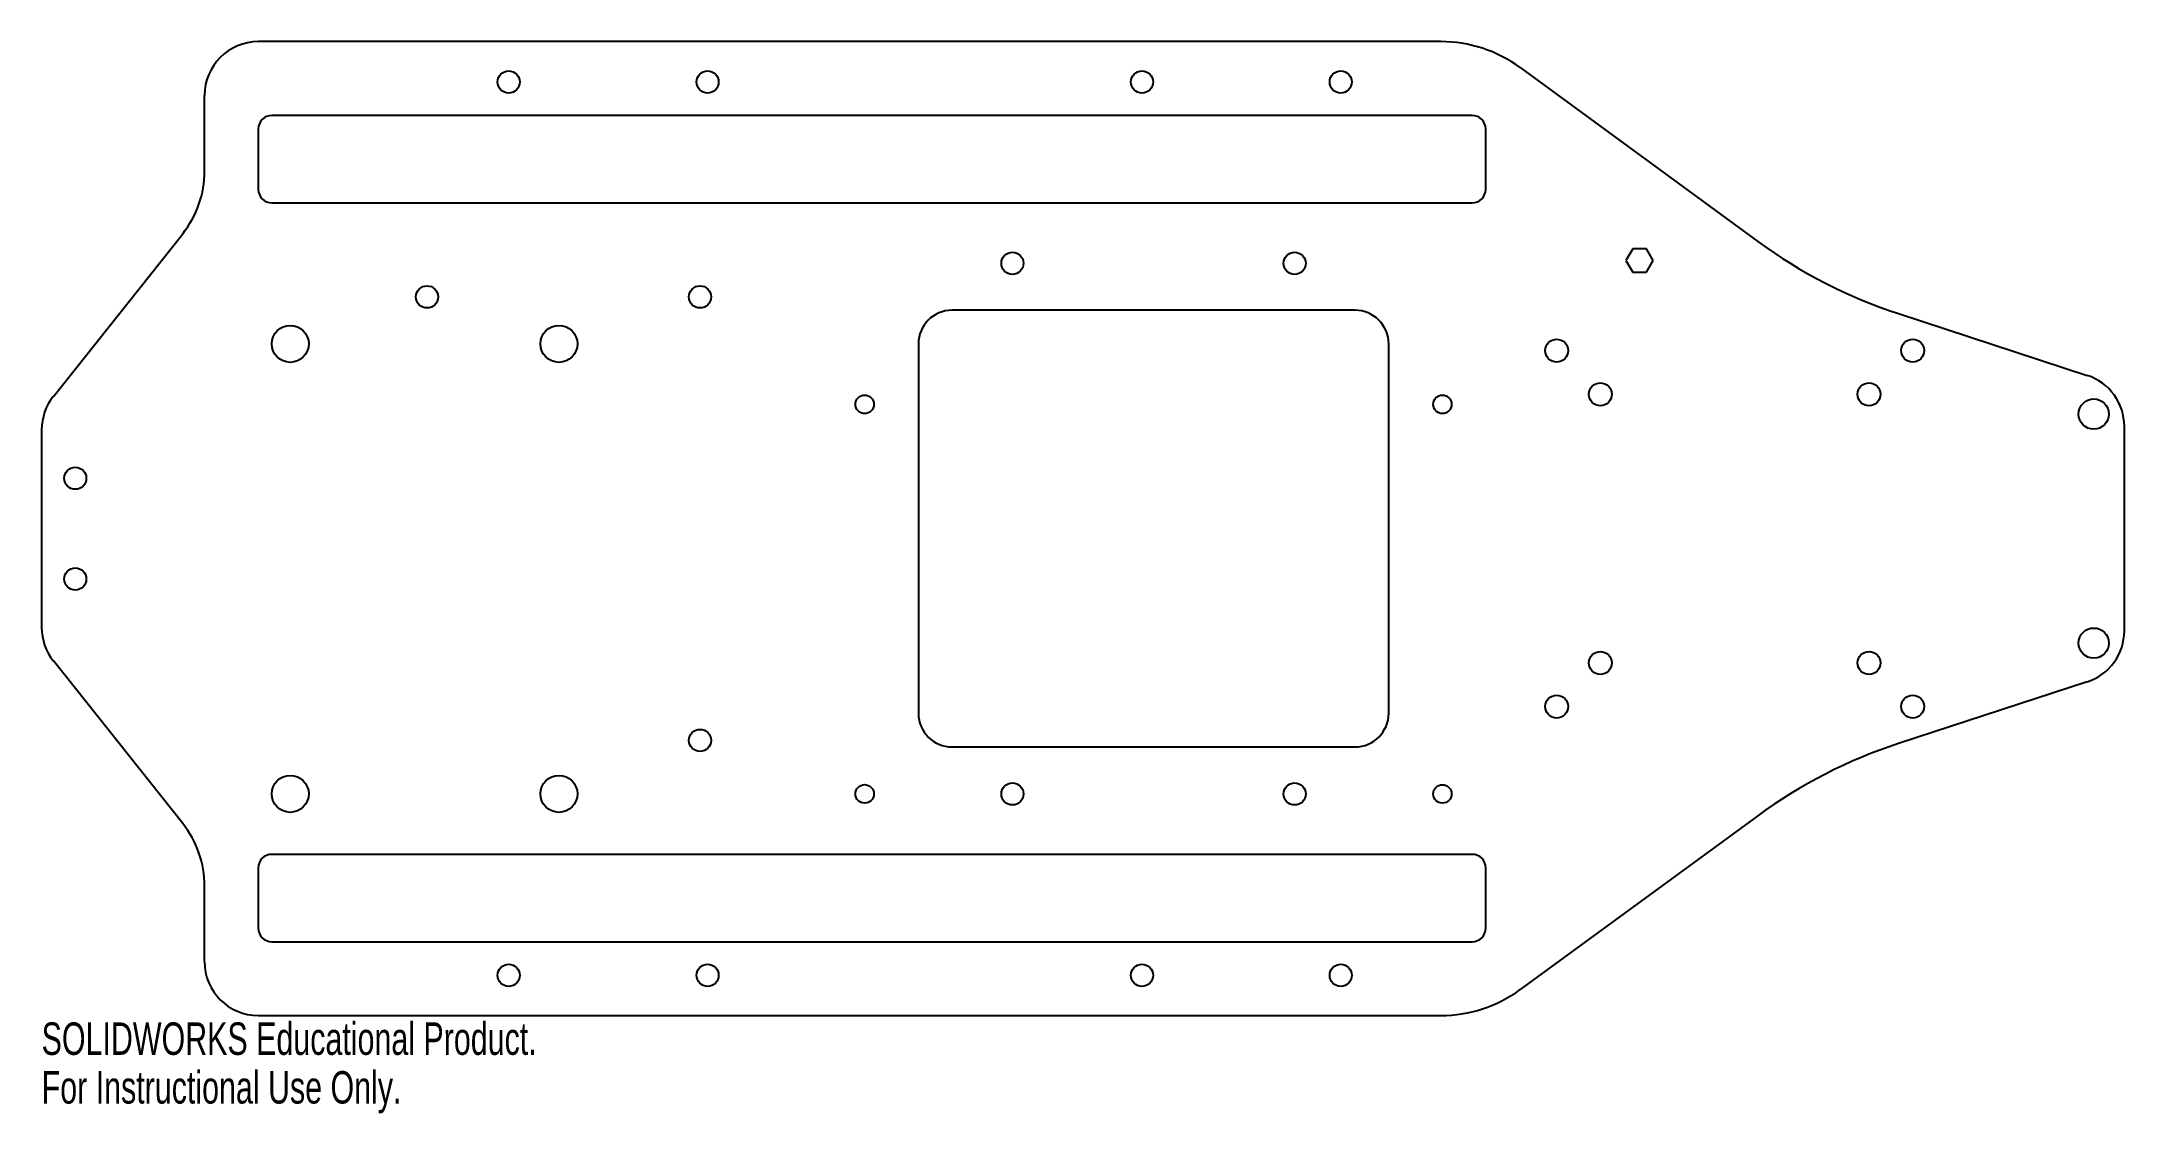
# Model space of a CAD drawing. Header units: millimetres. Extents: x -155 to 155, y -87 to 73.
import ezdxf

# ---------------------------------------------------------------- set-up
doc = ezdxf.new("R2010")
doc.units = ezdxf.units.MM
doc.styles.add('SLDTEXTSTYLE0', font='TXT', dxfattribs={"width": 0.7})

msp = doc.modelspace()

# ---------------------------------------------------------------- linework, layer by layer
at = {"color": 7, "linetype": 'Continuous', "lineweight": 25}
for p, q in [((53.25, 72.5), (-122.75, 72.5)), ((65.06, 68.64), (100.45, 42.75)), ((-130.75, 53.24), (-130.75, 64.5)), ((-122.75, 59.5), (-122.75, 50.5)), ((57.94, 61.5), (-120.75, 61.5)), ((59.94, 50.5), (59.94, 59.5)), ((-120.75, 48.5), (57.94, 48.5)), ((-153.26, 19.69), (-134.01, 43.9)), ((81.83, 41.66), (80.82, 39.91)), ((83.85, 41.66), (81.83, 41.66)), ((84.86, 39.91), (83.85, 41.66)), ((80.82, 39.91), (81.83, 38.16)), ((81.83, 38.16), (83.85, 38.16)), ((83.85, 38.16), (84.86, 39.91)), ((40.5, 32.5), (-19.5, 32.5)), ((121.4, 32), (149.49, 22.8)), ((-24.5, 27.5), (-24.5, -27.5)), ((45.5, -27.5), (45.5, 27.5)), ((-155, 14.71), (-155, -14.71)), ((155, -15.2), (155, 15.2)), ((-134.01, -43.9), (-153.26, -19.69)), ((149.49, -22.8), (121.4, -32)), ((-19.5, -32.5), (40.5, -32.5)), ((100.45, -42.75), (65.06, -68.64)), ((57.94, -48.5), (-120.75, -48.5)), ((-122.75, -50.5), (-122.75, -59.5)), ((59.94, -59.5), (59.94, -50.5)), ((-130.75, -64.5), (-130.75, -53.24)), ((-120.75, -61.5), (57.94, -61.5)), ((-122.75, -72.5), (53.25, -72.5))]:
    msp.add_line(p, q, dxfattribs=at)
for centre, radius in [((-85.48, 66.5), 1.65), ((-55.88, 66.5), 1.65), ((8.77, 66.5), 1.65), ((38.37, 66.5), 1.65), ((-10.5, 39.5), 1.65), ((31.5, 39.5), 1.65), ((-97.64, 34.5), 1.65), ((-57, 34.5), 1.65), ((-118, 27.5), 2.75), ((-78, 27.5), 2.75), ((70.5, 26.5), 1.7), ((123.5, 26.5), 1.7), ((-32.5, 18.5), 1.38), ((53.5, 18.5), 1.37), ((77, 20), 1.7), ((117, 20), 1.7), ((150.45, 17.05), 2.25), ((-150, 7.5), 1.65), ((-150, -7.5), 1.65), ((150.45, -17.05), 2.25), ((77, -20), 1.7), ((117, -20), 1.7), ((70.5, -26.5), 1.7), ((123.5, -26.5), 1.7), ((-57, -31.54), 1.65), ((-118, -39.5), 2.75), ((-78, -39.5), 2.75), ((-32.5, -39.5), 1.38), ((-10.5, -39.5), 1.65), ((31.5, -39.5), 1.65), ((53.5, -39.5), 1.37), ((-85.48, -66.5), 1.65), ((-55.88, -66.5), 1.65), ((8.77, -66.5), 1.65), ((38.37, -66.5), 1.65)]:
    msp.add_circle(centre, radius, dxfattribs=at)
for centre, radius, start, end in [((-122.75, 64.5), 8, 90, 180), ((53.25, 52.5), 20, 53.8091, 90), ((-120.75, 59.5), 2, 90, 180), ((57.94, 59.5), 2, 0, 90), ((-145.75, 53.24), 15, 321.5124, 0), ((-120.75, 50.5), 2, 180, 270), ((57.94, 50.5), 2, 270, 0), ((144.73, 103.28), 75, 233.8091, 251.8725), ((-19.5, 27.5), 5, 90, 180), ((40.5, 27.5), 5, 0, 90), ((147, 15.2), 8, 0, 71.8725), ((-147, 14.71), 8, 141.5124, 180), ((-147, -14.71), 8, 180, 218.4876), ((147, -15.2), 8, 288.1275, 0), ((-19.5, -27.5), 5, 180, 270), ((40.5, -27.5), 5, 270, 0), ((144.73, -103.28), 75, 108.1275, 126.1909), ((-145.75, -53.24), 15, 0, 38.4876), ((-120.75, -50.5), 2, 90, 180), ((57.94, -50.5), 2, 0, 90), ((-120.75, -59.5), 2, 180, 270), ((57.94, -59.5), 2, 270, 0), ((-122.75, -64.5), 8, 180, 270), ((53.25, -52.5), 20, 270, 306.1909)]:
    msp.add_arc(centre, radius, start, end, dxfattribs=at)

# ---------------------------------------------------------------- texts
at = {"color": 7, "linetype": 'Continuous', "char_height": 4.8336, "attachment_point": 1, "style": 'SLDTEXTSTYLE0'}
for s, insert in [('SOLIDWORKS Educational Product.', (-155, -73.52)), ('For Instructional Use Only.', (-155, -80.77))]:
    msp.add_mtext(s, dxfattribs=dict(at, insert=insert))

doc.saveas('drawing.dxf')
